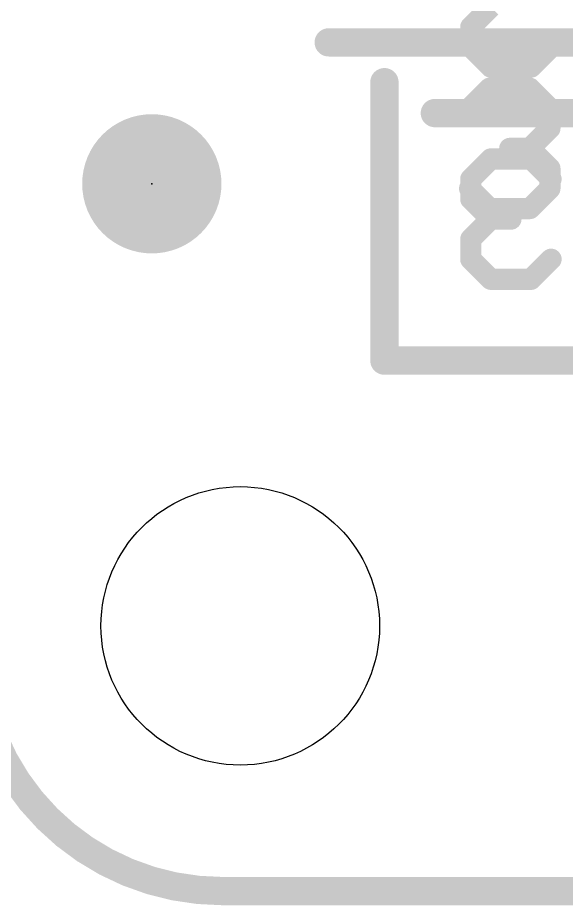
# Model space of a CAD drawing. Extents: x -22 to 88, y -20 to 45.
# Drawn here: x 0.31 to 4.25, y -0.1 to 6.27 of the extents above; entities that cross this region are included whole.
import ezdxf

# ---------------------------------------------------------------- set-up
doc = ezdxf.new("R2010")
doc.units = 0
for name, color, linetype in [('1', 12, 'CONTINUOUS'), ('16', 132, 'CONTINUOUS'), ('20', 53, 'CONTINUOUS'), ('21', 41, 'CONTINUOUS'), ('22', 40, 'CONTINUOUS'), ('23', 53, 'CONTINUOUS'), ('24', 53, 'CONTINUOUS')]:
    doc.layers.add(name, color=color, linetype=linetype)

# ---------------------------------------------------------------- blocks, each defined once
blk = doc.blocks.new('PIE')
at = {"const_width": 0.5}
blk.add_lwpolyline([(0, -0.25, 1), (0, 0.25, 1), (0, -0.25)], format="xyb", dxfattribs=at)

msp = doc.modelspace()

# ---------------------------------------------------------------- linework, layer by layer
at = {"layer": '1'}
for points, const_width in [([(0, 1.778, 0.4142), (1.778, 0)], 0.1524), ([(1.778, 0.0381, 1), (1.778, -0.0381)], 0.0762), ([(1.778, -0.0381, 1), (1.778, 0.0381)], 0.0762)]:
    msp.add_lwpolyline(points, format="xyb", dxfattribs=dict(at, const_width=const_width))
at = {"layer": '1', "const_width": 0.1524}
msp.add_lwpolyline([(28.752, 0), (1.778, 0)], dxfattribs=at)
at = {"layer": '16'}
for points, const_width in [([(0, 1.778, 0.4142), (1.778, 0)], 0.1524), ([(1.778, 0.0381, 1), (1.778, -0.0381)], 0.0762), ([(1.778, -0.0381, 1), (1.778, 0.0381)], 0.0762)]:
    msp.add_lwpolyline(points, format="xyb", dxfattribs=dict(at, const_width=const_width))
at = {"layer": '16', "const_width": 0.1524}
msp.add_lwpolyline([(28.702, 0), (1.778, 0)], dxfattribs=at)
at = {"layer": '20'}
for points, const_width in [([(0, 1.778, 0.4142), (1.778, 0)], 0.2032), ([(1.778, 0.0508, 1), (1.778, -0.0508)], 0.1016), ([(1.778, -0.0508, 1), (1.778, 0.0508)], 0.1016)]:
    msp.add_lwpolyline(points, format="xyb", dxfattribs=dict(at, const_width=const_width))
at = {"layer": '20', "const_width": 0.2032}
msp.add_lwpolyline([(28.702, 0), (1.778, 0)], dxfattribs=at)
at = {"layer": '20'}
msp.add_circle((1.905, 1.905), 1, dxfattribs=at)
at = {"layer": '21'}
for points, const_width in [([(2.54, 6.096), (8.128, 6.096)], 0.2032), ([(3.5517, 5.6225), (3.6958, 5.7665)], 0.1524), ([(3.6958, 5.7665), (3.9839, 5.7665)], 0.1524), ([(3.9839, 5.7665), (4.1279, 5.6225)], 0.1524), ([(4.1279, 5.6225), (4.1279, 5.4784)], 0.1524), ([(4.1279, 5.4784), (3.9839, 5.3344)], 0.1524), ([(3.9839, 5.3344), (3.8398, 5.3344)], 0.1524), ([(3.9839, 5.3344), (4.1279, 5.1903)], 0.1524), ([(4.1279, 5.1903), (4.1279, 5.0463)], 0.1524), ([(3.6958, 4.9022), (3.5517, 5.0463)], 0.1524), ([(4.1279, 5.0463), (3.9839, 4.9022)], 0.1524), ([(3.9839, 4.9022), (3.6958, 4.9022)], 0.1524)]:
    msp.add_lwpolyline(points, dxfattribs=dict(at, const_width=const_width))
for points, const_width in [([(2.54, 6.1468, 1), (2.54, 6.0452)], 0.1016), ([(3.6958, 5.8046, 1), (3.6958, 5.7284)], 0.0762), ([(3.7227, 5.7396, 1), (3.6688, 5.7935)], 0.0762), ([(4.0108, 5.7935, 1), (3.9569, 5.7396)], 0.0762), ([(3.9839, 5.7284, 1), (3.9839, 5.8046)], 0.0762), ([(3.5248, 5.6494, 1), (3.5787, 5.5955)], 0.0762), ([(4.166, 5.6225, 1), (4.0898, 5.6225)], 0.0762), ([(4.101, 5.5955, 1), (4.1549, 5.6494)], 0.0762), ([(4.1549, 5.4515, 1), (4.101, 5.5054)], 0.0762), ([(4.0898, 5.4784, 1), (4.166, 5.4784)], 0.0762), ([(3.8398, 5.3725, 1), (3.8398, 5.2963)], 0.0762), ([(4.0108, 5.3613, 1), (3.9569, 5.3074)], 0.0762), ([(3.9569, 5.3613, 1), (4.0108, 5.3074)], 0.0762), ([(3.9839, 5.2963, 1), (3.9839, 5.3725)], 0.0762), ([(4.166, 5.1903, 1), (4.0898, 5.1903)], 0.0762), ([(4.101, 5.1634, 1), (4.1549, 5.2173)], 0.0762), ([(3.5787, 5.0732, 1), (3.5248, 5.0193)], 0.0762), ([(4.1549, 5.0193, 1), (4.101, 5.0732)], 0.0762), ([(4.0898, 5.0463, 1), (4.166, 5.0463)], 0.0762), ([(3.6958, 4.9403, 1), (3.6958, 4.8641)], 0.0762), ([(3.9839, 4.8641, 1), (3.9839, 4.9403)], 0.0762), ([(3.6688, 4.8753, 1), (3.7227, 4.9291)], 0.0762), ([(3.9569, 4.9291, 1), (4.0108, 4.8753)], 0.0762)]:
    msp.add_lwpolyline(points, format="xyb", dxfattribs=dict(at, const_width=const_width))
at = {"layer": '22'}
for points, const_width in [([(3.704, 6.3504), (3.56, 6.2063)], 0.1524), ([(3.56, 6.2063), (3.56, 6.0623)], 0.1524), ([(3.56, 6.0623), (3.704, 5.9182)], 0.1524), ([(3.9922, 5.9182), (4.1362, 6.0623)], 0.1524), ([(3.704, 5.9182), (3.9922, 5.9182)], 0.1524), ([(2.94, 5.81), (2.94, 3.81)], 0.2032), ([(3.302, 5.588), (8.89, 5.588)], 0.2032), ([(3.704, 5.2585), (3.56, 5.1145)], 0.1524), ([(3.9922, 5.2585), (3.704, 5.2585)], 0.1524), ([(4.1362, 5.1145), (3.9922, 5.2585)], 0.1524), ([(3.56, 5.1145), (3.56, 4.9704)], 0.1524), ([(3.56, 4.9704), (3.704, 4.8264)], 0.1524), ([(3.704, 4.8264), (3.56, 4.6823)], 0.1524), ([(3.704, 4.8264), (3.8481, 4.8264)], 0.1524), ([(3.56, 4.6823), (3.56, 4.5383)], 0.1524), ([(3.56, 4.5383), (3.704, 4.3942)], 0.1524), ([(3.9922, 4.3942), (4.1362, 4.5383)], 0.1524), ([(3.704, 4.3942), (3.9922, 4.3942)], 0.1524), ([(2.94, 3.81), (4.94, 3.81)], 0.2032)]:
    msp.add_lwpolyline(points, dxfattribs=dict(at, const_width=const_width))
for points, const_width in [([(3.533, 6.2333, 1), (3.5869, 6.1794)], 0.0762), ([(3.5981, 6.2063, 1), (3.5219, 6.2063)], 0.0762), ([(3.5869, 6.0892, 1), (3.533, 6.0353)], 0.0762), ([(4.1631, 6.0353, 1), (4.1093, 6.0892)], 0.0762), ([(3.5219, 6.0623, 1), (3.5981, 6.0623)], 0.0762), ([(3.704, 5.9563, 1), (3.704, 5.8801)], 0.0762), ([(3.9922, 5.8801, 1), (3.9922, 5.9563)], 0.0762), ([(3.6771, 5.8913, 1), (3.731, 5.9451)], 0.0762), ([(3.9652, 5.9451, 1), (4.0191, 5.8913)], 0.0762), ([(2.9908, 5.81, 1), (2.8892, 5.81)], 0.1016), ([(3.302, 5.6388, 1), (3.302, 5.5372)], 0.1016), ([(3.704, 5.2966, 1), (3.704, 5.2204)], 0.0762), ([(3.731, 5.2316, 1), (3.6771, 5.2855)], 0.0762), ([(4.0191, 5.2855, 1), (3.9652, 5.2316)], 0.0762), ([(3.9922, 5.2204, 1), (3.9922, 5.2966)], 0.0762), ([(3.533, 5.1414, 1), (3.5869, 5.0875)], 0.0762), ([(3.5981, 5.1145, 1), (3.5219, 5.1145)], 0.0762), ([(4.1093, 5.0875, 1), (4.1631, 5.1414)], 0.0762), ([(3.5869, 4.9974, 1), (3.533, 4.9435)], 0.0762), ([(3.5219, 4.9704, 1), (3.5981, 4.9704)], 0.0762), ([(3.704, 4.8645, 1), (3.704, 4.7883)], 0.0762), ([(3.731, 4.7994, 1), (3.6771, 4.8533)], 0.0762), ([(3.6771, 4.7994, 1), (3.731, 4.8533)], 0.0762), ([(3.8481, 4.7883, 1), (3.8481, 4.8645)], 0.0762), ([(3.533, 4.7093, 1), (3.5869, 4.6554)], 0.0762), ([(3.5981, 4.6823, 1), (3.5219, 4.6823)], 0.0762), ([(3.5869, 4.5652, 1), (3.533, 4.5113)], 0.0762), ([(4.1631, 4.5113, 1), (4.1093, 4.5652)], 0.0762), ([(3.5219, 4.5383, 1), (3.5981, 4.5383)], 0.0762), ([(3.704, 4.4323, 1), (3.704, 4.3561)], 0.0762), ([(3.9922, 4.3561, 1), (3.9922, 4.4323)], 0.0762), ([(3.6771, 4.3673, 1), (3.731, 4.4211)], 0.0762), ([(3.9652, 4.4211, 1), (4.0191, 4.3673)], 0.0762), ([(2.94, 3.8608, 1), (2.94, 3.7592)], 0.1016), ([(2.8892, 3.81, 1), (2.9908, 3.81)], 0.1016)]:
    msp.add_lwpolyline(points, format="xyb", dxfattribs=dict(at, const_width=const_width))
at = {"layer": '23'}
msp.add_point((1.27, 5.08), dxfattribs=at)
at = {"layer": '24'}
msp.add_point((1.27, 5.08), dxfattribs=at)

# ---------------------------------------------------------------- block references
at = {"layer": '1'}
msp.add_blockref('PIE', (1.27, 5.08), dxfattribs=at)
at = {"layer": '16'}
msp.add_blockref('PIE', (1.27, 5.08), dxfattribs=at)

doc.saveas('drawing.dxf')
